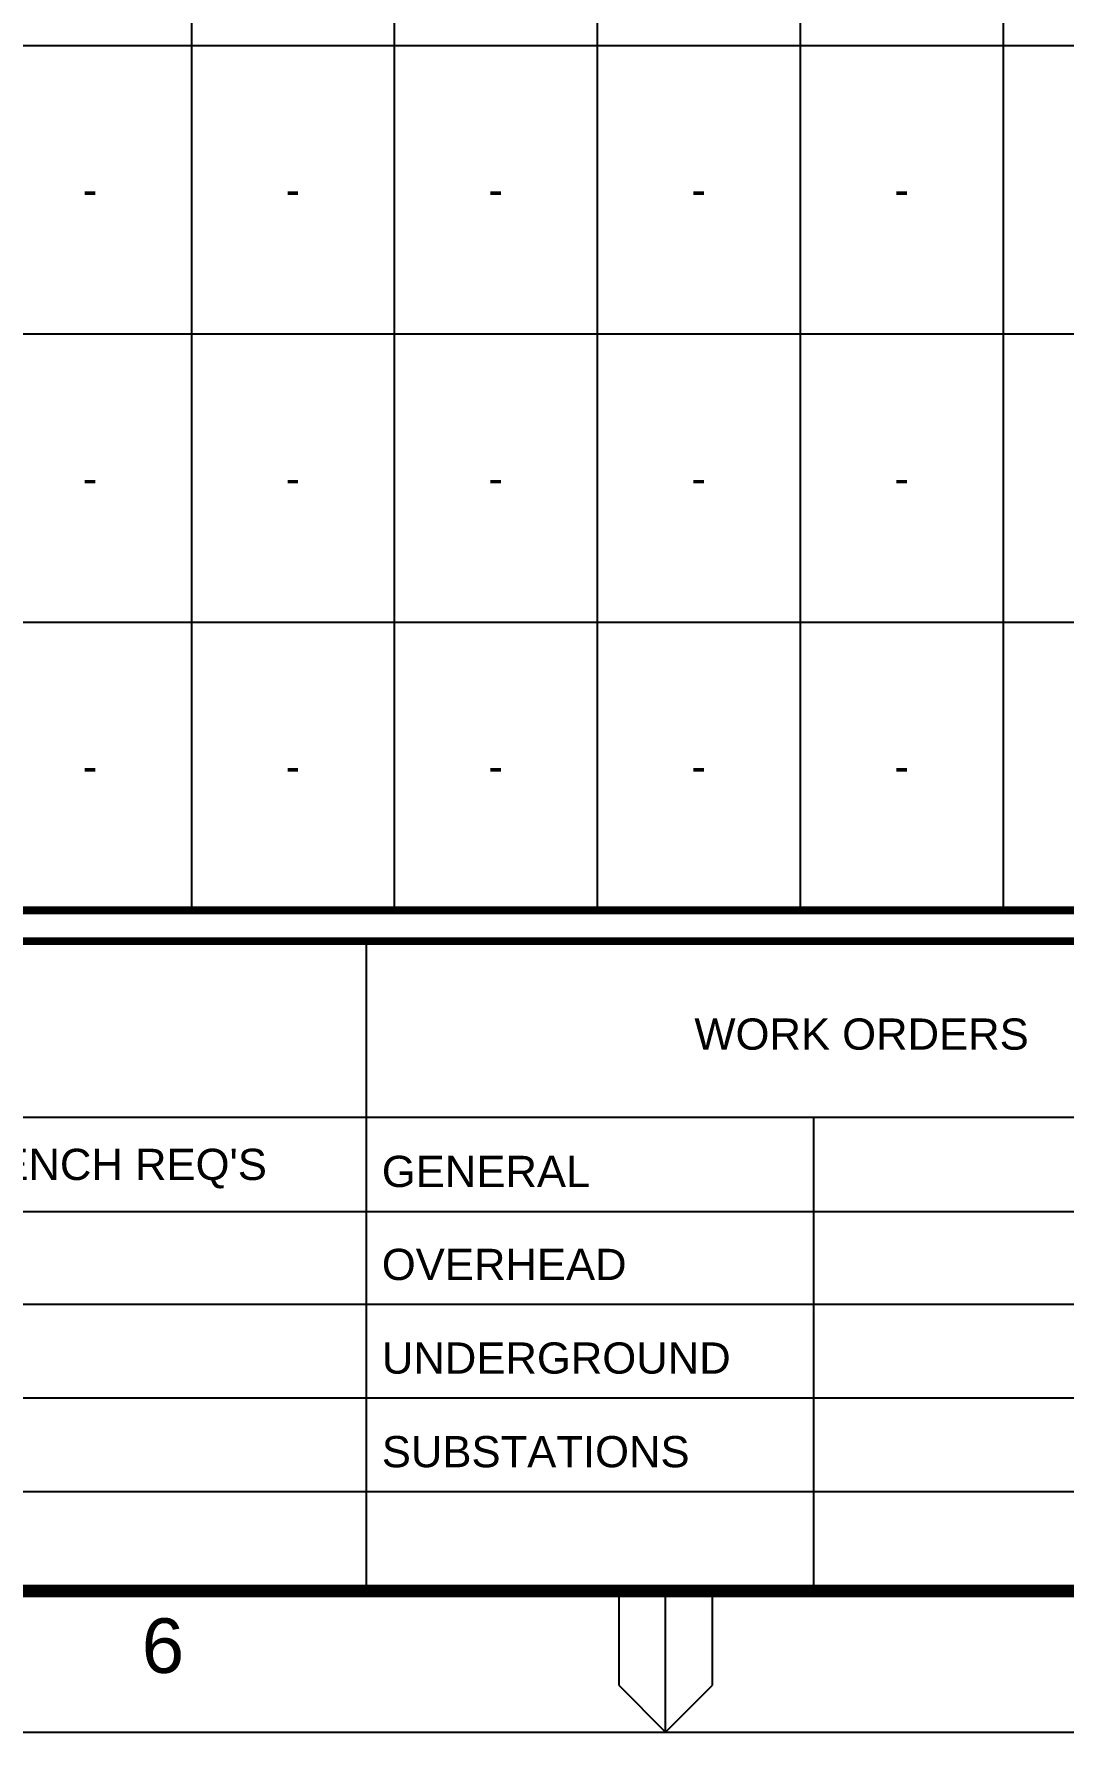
# Paper-space layout 'Retic (4)' of a CAD drawing. Header units: metres. Extents: x -9 to 795, y -5 to 571.
# Drawn here: x 352.8 to 418.8, y -5.4 to 103.4 of the extents above; entities that cross this region are included whole.
import ezdxf
from ezdxf.enums import TextEntityAlignment as Align

# ---------------------------------------------------------------- set-up
doc = ezdxf.new("R2010")
doc.units = ezdxf.units.M
doc.header["$LTSCALE"] = 0.7
doc.layers.get('0').update_dxf_attribs({"color": 6})
doc.layers.add('_User Miscellaneous5', color=7, linetype='Continuous', lineweight=35)
doc.layers.add('Notes', color=7, linetype='Continuous')
doc.layers.add('SupportsUG_SP_EXT', color=7, linetype='Continuous')
doc.layers.get('SupportsUG_SP_EXT').off()
doc.styles.add('ARIAL', font='arial.ttf', dxfattribs={"height": 2})
doc.styles.add('iecISOCP', font='isocp.shx')
doc.styles.get("Standard").update_dxf_attribs({"font": 'arial.ttf'})

# ---------------------------------------------------------------- blocks, each defined once
blk = doc.blocks.new('A1_FRAME_TITLE')
at = {"layer": 'Notes', "color": 7, "linetype": 'Continuous'}
blk.add_line((382.87, 47.62), (382.87, 5.97), dxfattribs=at)
at = {"layer": 'Notes', "color": 7}
for p, q in [((303.56, 36.33), (449, 36.33)), ((411.53, 36.33), (411.53, 5.97)), ((303.54, 30.28), (449, 30.28)), ((449, 24.33), (303.54, 24.33)), ((449, 18.33), (303.54, 18.33)), ((449, 12.33), (303.54, 12.33))]:
    blk.add_line(p, q, dxfattribs=at)
at = {"layer": 'Notes', "linetype": 'Continuous'}
for p, q in [((399.05, 5.97), (399.05, -0.07)), ((402.05, -3.07), (402.05, 5.97)), ((405.05, -0.07), (405.05, 5.97)), ((399.05, -0.07), (402.05, -3.07)), ((402.05, -3.07), (405.05, -0.07))]:
    blk.add_line(p, q, dxfattribs=at)
at = {"layer": 'Notes', "color": 7, "linetype": 'Continuous'}
blk.add_lwpolyline([(-0.04, -3.07), (804.15, -3.07), (804.15, 573.26), (-0.04, 573.26)], close=True, dxfattribs=at)
at = {"layer": 'Notes', "color": 7, "linetype": 'Continuous', "const_width": 0.8}
blk.add_lwpolyline([(9, 5.97), (795.11, 5.97), (795.11, 564.21), (9, 564.21)], close=True, dxfattribs=at)
at = {"layer": 'Notes', "color": 7, "linetype": 'Continuous', "const_width": 0.5, "flags": 128}
blk.add_lwpolyline([(9, 47.62), (795.11, 47.62)], dxfattribs=at)
at = {"layer": 'Notes', "color": 7, "style": 'ARIAL'}
for s, height, p in [('WORK ORDERS', 2, (403.89, 40.66)), ('GENERAL', 2, (383.87, 31.86)), ('OVERHEAD', 2, (383.87, 25.9)), ('UNDERGROUND', 2, (383.87, 19.9)), ('SUBSTATIONS', 2, (383.87, 13.9)), ('6', 3.5, (368.49, 0.72))]:
    blk.add_text(s, height=height, dxfattribs=at).set_placement(p)
at = {"layer": 'Notes', "color": 7}
blk.add_attdef('EPD_REF_NO', text='', height=5, dxfattribs=at).set_placement((760.12, 52.77), align=Align.CENTER)
at = {"layer": 'Notes', "color": 3, "style": 'iecISOCP', "flags": 8}
blk.add_attdef('VERSION_NO', text='', height=2.5, rotation=90, dxfattribs=at).set_placement((272.82, 44.54), align=Align.MIDDLE_CENTER)
at = {"layer": 'Notes', "color": 7, "style": 'ARIAL'}
for tag, p in [('CAP_NO', (483.94, 43.46)), ('IE_NUM', (483.8, 37.81)), ('REF_No_1', (306, 32.31)), ('REF_1', (327.55, 32.31)), ('GEN_WO', (412.46, 31.76)), ('HV_SWITCH', (484.22, 32.16)), ('REF_No_2', (306, 26.31)), ('REF_2', (327.55, 26.31)), ('OH_WO', (412.46, 25.81)), ('UBD_REF', (483.8, 25.83)), ('REF_No_3', (306, 20.31)), ('REF_3', (327.55, 20.31)), ('UG_WO', (412.46, 20.05)), ('GIS_MAP_No', (483.8, 20.04)), ('REF_No_4', (306, 14.31)), ('REF_4', (327.55, 14.31)), ('SUB_WO', (412.46, 13.81)), ('HV_OP_DIAG', (484.08, 14.2)), ('LGA', (483.7, 7.78))]:
    blk.add_attdef(tag, p, '', height=2, dxfattribs=at)
at = {"layer": 'Notes', "color": 7, "style": 'ARIAL', "width": 1.1}
for tag, p in [('T1', (655.13, 39.47)), ('T2', (655.13, 34.35)), ('T3', (655.13, 28.92)), ('T4', (655.13, 23.66)), ('T5', (655.13, 18.23)), ('T6', (655.13, 12.97))]:
    blk.add_attdef(tag, text='', height=3.5, dxfattribs=at).set_placement(p, align=Align.CENTER)
at = {"layer": 'Notes', "color": 7, "style": 'ARIAL'}
for tag, height, p in [('scale', 2, (538.51, 33.27)), ('DRAWN', 2, (538.51, 24.93)), ('REV', 5, (790.81, 17.1)), ('CHD', 2, (538.51, 8.93)), ('DESIGN', 2, (576.37, 9.15))]:
    blk.add_attdef(tag, text='', height=height, dxfattribs=at).set_placement(p, align=Align.CENTER)
blk.add_attdef('NUM', text='', height=7, dxfattribs=at).set_placement((763.12, 20.12), align=Align.MIDDLE_CENTER)
for tag, p in [('NS', (762.87, 8.12)), ('SHTS', (774.68, 8.12))]:
    blk.add_attdef(tag, text='', height=2, dxfattribs=at).set_placement(p, align=Align.MIDDLE)
at = {"layer": 'Notes', "style": 'iecISOCP'}
blk.add_attdef('ExportID', (9.02, 2.35), '', height=2.5, dxfattribs=at)
at = {"layer": 'Notes', "style": 'iecISOCP', "flags": 1}
for tag, p in [('ProjectType', (14.12, -26.84)), ('ProjectNumber', (23.5, -26.86)), ('DrawingNumber', (35.46, -26.85)), ('ProjectDescription', (47.51, -26.87)), ('ExportDate', (60.23, -26.83)), ('ExportUserName', (69.1, -26.84)), ('DesignerCompanyName', (81.43, -26.84)), ('ExportAreaOfInterest', (97.04, -26.86)), ('GIS_SUCCESS', (111.94, -26.82)), ('CAD_SUCCESS', (121.73, -26.83)), ('DEPOTCODE', (132.05, -26.92)), ('ExportCategories', (140.02, -26.84)), ('Comments', (154.33, -26.93)), ('EPD_-_VERSION_1.5', (161.74, -26.93))]:
    blk.add_attdef(tag, p, '', height=1, dxfattribs=at)
blk = doc.blocks.new('*T246')
at = {"layer": '_User Miscellaneous5', "color": 0, "linetype": 'ByBlock', "lineweight": -2, "transparency": 16777216}
for p, q in [((0, 0), (241.19, 0)), ((0, 0), (0, -16.21)), ((241.19, 0), (241.19, -16.21)), ((0, -39.58), (0, -510.81)), ((20, -39.58), (20, -510.81)), ((45.73, -39.58), (45.73, -510.81)), ((60.73, -39.58), (60.73, -510.81)), ((87.19, -39.58), (87.19, -510.81)), ((178.19, -39.58), (178.19, -510.81)), ((208.19, -39.58), (208.19, -510.81)), ((241.19, -39.58), (241.19, -510.81)), ((87.19, -48.57), (178.19, -48.57)), ((100.19, -48.57), (100.19, -510.81)), ((113.19, -48.57), (113.19, -510.81)), ((126.19, -48.57), (126.19, -510.81)), ((139.19, -48.57), (139.19, -510.81)), ((152.19, -48.57), (152.19, -510.81)), ((165.19, -48.57), (165.19, -510.81)), ((0, -56.57), (241.19, -56.57)), ((0, -72.57), (241.19, -72.57)), ((0, -88.57), (241.19, -88.57)), ((0, -104.57), (241.19, -104.57)), ((0, -120.57), (241.19, -120.57)), ((0, -136.57), (241.19, -136.57)), ((0, -152.57), (241.19, -152.57)), ((0, -168.57), (241.19, -168.57)), ((0, -184.57), (241.19, -184.57)), ((0, -200.57), (241.19, -200.57)), ((0, -216.57), (241.19, -216.57)), ((0, -232.57), (241.19, -232.57)), ((0, -248.57), (241.19, -248.57)), ((0, -264.57), (241.19, -264.57)), ((0, -280.57), (241.19, -280.57)), ((0, -296.57), (241.19, -296.57)), ((0, -312.57), (241.19, -312.57)), ((0, -328.57), (241.19, -328.57)), ((0, -344.57), (241.19, -344.57)), ((0, -363.04), (241.19, -363.04)), ((0, -381.51), (241.19, -381.51)), ((0, -399.99), (241.19, -399.99)), ((0, -418.46), (241.19, -418.46)), ((0, -436.93), (241.19, -436.93)), ((0, -455.4), (241.19, -455.4)), ((0, -473.87), (241.19, -473.87)), ((0, -492.34), (241.19, -492.34)), ((0, -510.81), (241.19, -510.81))]:
    blk.add_line(p, q, dxfattribs=at)
at = {"layer": '_User Miscellaneous5', "color": 7, "transparency": 16777216}
for s, insert, char_height, width, attachment_point in [('{\\fArial|b1|i0|c0|p34;URBAN SUBDIVISION RELATED REIMBURSEMENT - DUCT & HV. CABLE SCHEDULE \\PNOTE} - ALL TRENCH SECTIONS ARE TO BE READ & VIEWED FROM NODE TO NODE AS NOMINATED.', (120.6, -8.11), 3, 238.1926, 5), ('{\\fArial|b1|i0|c0|p34;DUCT & CABLE SCHEDULE CODE}', (120.6, -21.38), 2.5, 240.1926, 8), ('{\\fArial|b1|i0|c0|p34;T & R}: - HV LIGHT TRENCHING & REINSTATEMENT                   \\P{\\fArial|b1|i0|c0|p34;LC}: - LAY HV. CABLE - DIRECTLY BURIED IN TRENCH\\P{\\fArial|b1|i0|c0|p34;C}: - CABLE - MATERIALS ', (5, -23.38), 2, 116.1926, 1), ('{\\fArial|b1|i0|c0|p34;LD}: - LAY HV. 125mm DUCTS IN TRENCH  \\P{\\fArial|b1|i0|c0|p34;PC:} - LAY CABLE - PULL CABLE THROUGH DUCTS\\P{\\fArial|b1|i0|c0|p34;D}: - LAY HV. DUCT IN SL/LV TRENCH', (127.69, -23.38), 2, 112, 1), ('{\\fArial|b1|i0|c0|p34;* ALL LENGTHS ENTERED IN METRES (m)}', (120.6, -34.68), 2, 239.1926, 2), ('CAPITAL CONTRIBUTION - HV CABLE & DUCT CONSTRUCTION IN URBAN SUBDIVISIONS (m)', (132.69, -44.08), 2, 88, 5), ('ROUTE\\PLENGTH\\P(m)', (53.23, -48.08), 2, 12, 5), ('OTHER DUCT REIMBURSEMENT\\P(m) x ($)', (193.19, -48.08), 2, 27, 5), ('EXISTING DUCT USAGE\\P(m) x ($)', (224.69, -48.08), 2, 30, 5), ('DUCT\\PCONFIG.', (32.86, -48.08), 2, 22.7288, 5), ('CUSTOMER FUNDED DUCTS', (73.96, -48.08), 2, 23.4638, 5), ('NODES', (10, -48.08), 2, 17, 5), ('T & R', (93.69, -52.57), 2, 10, 5), ('LD', (106.69, -52.57), 2, 10, 5), ('LC', (119.69, -52.57), 2, 10, 5), ('PC', (132.69, -52.57), 2, 10, 5), ('C (AL)', (145.69, -52.57), 2, 10, 5), ('C (CU)', (158.69, -52.57), 2, 10, 5), ('D', (171.69, -52.57), 2, 10, 5), ('NIL.\\PDEV. INSTALLED &\\PFUNDED UNDER\\PCIVIL WORKS.', (224.69, -64.57), 2, 27, 5), ('26m EXIST.', (53.23, -64.57), 2, 9, 5), ('Z - C2', (10, -64.57), 2, 14, 5), ('26m', (132.69, -64.57), 2, 10, 5), ('26m', (145.69, -64.57), 2, 10, 5), ('-', (73.96, -64.57), 2, 20.4638, 5), ('-', (93.69, -64.57), 2, 10, 5), ('-', (106.69, -64.57), 2, 10, 5), ('-', (119.69, -64.57), 2, 10, 5), ('-', (158.69, -64.57), 2, 10, 5), ('-', (171.69, -64.57), 2, 10, 5), ('-', (193.19, -64.57), 2, 27, 5), ('EXISTING', (32.86, -71.07), 2, 19.7288, 8), ('1 x 50mm\\P1 x 125mm', (73.96, -80.57), 2, 20.4638, 5), ('A1 - A2', (10, -80.57), 2, 14, 5), ('56m', (53.23, -80.57), 2, 9, 5), ('56m', (119.69, -80.57), 2, 10, 5), ('56m', (145.69, -80.57), 2, 10, 5), ('56m', (171.69, -80.57), 2, 10, 5), ('-', (93.69, -80.57), 2, 10, 5), ('-', (106.69, -80.57), 2, 10, 5), ('-', (132.69, -80.57), 2, 10, 5), ('-', (158.69, -80.57), 2, 10, 5), ('-', (193.19, -80.57), 2, 27, 5), ('-', (224.69, -80.57), 2, 30, 5), ('NEW', (32.86, -87.07), 2, 19.7288, 8), ('NIL.\\PDEV. INSTALLED &\\PFUNDED UNDER\\PCIVIL WORKS.', (224.69, -96.57), 2, 27, 5), ('A2 - C7', (10, -96.57), 2, 14, 5), ('-', (53.23, -96.57), 2, 9, 5), ('-', (73.96, -96.57), 2, 20.4638, 5), ('-', (93.69, -96.57), 2, 10, 5), ('-', (106.69, -96.57), 2, 10, 5), ('-', (119.69, -96.57), 2, 10, 5), ('-', (132.69, -96.57), 2, 10, 5), ('-', (145.69, -96.57), 2, 10, 5), ('-', (158.69, -96.57), 2, 10, 5), ('-', (171.69, -96.57), 2, 10, 5), ('-', (193.19, -96.57), 2, 27, 5), ('EXISTING', (32.86, -103.07), 2, 19.7288, 8), ('NIL.\\PDEV. INSTALLED &\\PFUNDED UNDER\\PCIVIL WORKS.', (224.69, -112.57), 2, 27, 5), ('C7 - B7', (10, -112.57), 2, 14, 5), ('-', (53.23, -112.57), 2, 9, 5), ('-', (73.96, -112.57), 2, 20.4638, 5), ('-', (93.69, -112.57), 2, 10, 5), ('-', (106.69, -112.57), 2, 10, 5), ('-', (119.69, -112.57), 2, 10, 5), ('-', (132.69, -112.57), 2, 10, 5), ('-', (145.69, -112.57), 2, 10, 5), ('-', (158.69, -112.57), 2, 10, 5), ('-', (171.69, -112.57), 2, 10, 5), ('-', (193.19, -112.57), 2, 27, 5), ('EXISTING', (32.86, -119.07), 2, 19.7288, 8), ('A2 - A3', (10, -128.57), 2, 14, 5), ('26m', (53.23, -128.57), 2, 9, 5), ('1 x 125mm', (73.96, -128.57), 2, 20.4638, 5), ('26m', (119.69, -128.57), 2, 10, 5), ('26m', (145.69, -128.57), 2, 10, 5), ('26m', (171.69, -128.57), 2, 10, 5), ('-', (93.69, -128.57), 2, 10, 5), ('-', (106.69, -128.57), 2, 10, 5), ('-', (132.69, -128.57), 2, 10, 5), ('-', (158.69, -128.57), 2, 10, 5), ('-', (193.19, -128.57), 2, 27, 5), ('-', (224.69, -128.57), 2, 30, 5), ('NEW', (32.86, -135.07), 2, 19.7288, 8), ('1 x 50mm\\P1 x 125mm', (73.96, -144.57), 2, 20.4638, 5), ('A3 - A4', (10, -144.57), 2, 14, 5), ('24m', (53.23, -144.57), 2, 9, 5), ('24m', (119.69, -144.57), 2, 10, 5), ('24m', (145.69, -144.57), 2, 10, 5), ('24m', (171.69, -144.57), 2, 10, 5), ('-', (93.69, -144.57), 2, 10, 5), ('-', (106.69, -144.57), 2, 10, 5), ('-', (132.69, -144.57), 2, 10, 5), ('-', (158.69, -144.57), 2, 10, 5), ('-', (193.19, -144.57), 2, 27, 5), ('-', (224.69, -144.57), 2, 30, 5), ('NEW', (32.86, -151.07), 2, 19.7288, 8), ('NIL.\\PDEV. INSTALLED &\\PFUNDED UNDER\\PCIVIL WORKS.', (224.69, -160.57), 2, 27, 5), ('21m EXIST.', (53.23, -160.57), 2, 9, 5), ('A4 - F4', (10, -160.57), 2, 14, 5), ('21m', (132.69, -160.57), 2, 10, 5), ('21m', (145.69, -160.57), 2, 10, 5), ('-', (73.96, -160.57), 2, 20.4638, 5), ('-', (93.69, -160.57), 2, 10, 5), ('-', (106.69, -160.57), 2, 10, 5), ('-', (119.69, -160.57), 2, 10, 5), ('-', (158.69, -160.57), 2, 10, 5), ('-', (171.69, -160.57), 2, 10, 5), ('-', (193.19, -160.57), 2, 27, 5), ('EXISTING', (32.86, -167.07), 2, 19.7288, 8), ('A4 - A5', (10, -176.57), 2, 14, 5), ('31m', (53.23, -176.57), 2, 9, 5), ('1 x 125mm', (73.96, -176.57), 2, 20.4638, 5), ('62m', (119.69, -176.57), 2, 10, 5), ('62m', (145.69, -176.57), 2, 10, 5), ('31m', (171.69, -176.57), 2, 10, 5), ('-', (93.69, -176.57), 2, 10, 5), ('-', (106.69, -176.57), 2, 10, 5), ('-', (132.69, -176.57), 2, 10, 5), ('-', (158.69, -176.57), 2, 10, 5), ('-', (193.19, -176.57), 2, 27, 5), ('-', (224.69, -176.57), 2, 30, 5), ('NEW', (32.86, -183.07), 2, 19.7288, 8), ('1 x 50mm\\P2 x 125mm', (73.96, -192.57), 2, 20.4638, 5), ('A5 - A6', (10, -192.57), 2, 14, 5), ('26m', (53.23, -192.57), 2, 9, 5), ('52m', (171.69, -192.57), 2, 10, 5), ('-', (93.69, -192.57), 2, 10, 5), ('-', (106.69, -192.57), 2, 10, 5), ('-', (119.69, -192.57), 2, 10, 5), ('-', (132.69, -192.57), 2, 10, 5), ('-', (145.69, -192.57), 2, 10, 5), ('-', (158.69, -192.57), 2, 10, 5), ('-', (193.19, -192.57), 2, 27, 5), ('-', (224.69, -192.57), 2, 30, 5), ('NEW', (32.86, -199.07), 2, 19.7288, 8), ('NIL.\\PDEV. INSTALLED &\\PFUNDED UNDER\\PCIVIL WORKS.', (224.69, -208.57), 2, 27, 5), ('A6 - A7', (10, -208.57), 2, 14, 5), ('-', (53.23, -208.57), 2, 9, 5), ('-', (73.96, -208.57), 2, 20.4638, 5), ('-', (93.69, -208.57), 2, 10, 5), ('-', (106.69, -208.57), 2, 10, 5), ('-', (119.69, -208.57), 2, 10, 5), ('-', (132.69, -208.57), 2, 10, 5), ('-', (145.69, -208.57), 2, 10, 5), ('-', (158.69, -208.57), 2, 10, 5), ('-', (171.69, -208.57), 2, 10, 5), ('-', (193.19, -208.57), 2, 27, 5), ('EXISTING', (32.86, -215.07), 2, 19.7288, 8), ('A9 - B1', (10, -224.57), 2, 14, 5), ('27m', (53.23, -224.57), 2, 9, 5), ('1 x 125mm', (73.96, -224.57), 2, 20.4638, 5), ('-', (93.69, -224.57), 2, 10, 5), ('-', (106.69, -224.57), 2, 10, 5), ('-', (119.69, -224.57), 2, 10, 5), ('-', (132.69, -224.57), 2, 10, 5), ('-', (145.69, -224.57), 2, 10, 5), ('-', (158.69, -224.57), 2, 10, 5), ('-', (171.69, -224.57), 2, 10, 5), ('-', (193.19, -224.57), 2, 27, 5), ('-', (224.69, -224.57), 2, 30, 5), ('NEW', (32.86, -231.07), 2, 19.7288, 8), ('1 x 50mm\\P1 x 125mm', (73.96, -240.57), 2, 20.4638, 5), ('B1 - B2', (10, -240.57), 2, 14, 5), ('27m', (53.23, -240.57), 2, 9, 5), ('-', (93.69, -240.57), 2, 10, 5), ('-', (106.69, -240.57), 2, 10, 5), ('-', (119.69, -240.57), 2, 10, 5), ('-', (132.69, -240.57), 2, 10, 5), ('-', (145.69, -240.57), 2, 10, 5), ('-', (158.69, -240.57), 2, 10, 5), ('-', (171.69, -240.57), 2, 10, 5), ('-', (193.19, -240.57), 2, 27, 5), ('-', (224.69, -240.57), 2, 30, 5), ('NEW', (32.86, -247.07), 2, 19.7288, 8), ('B2 - B3', (10, -256.57), 2, 14, 5), ('60m', (53.23, -256.57), 2, 9, 5), ('1 x 125mm', (73.96, -256.57), 2, 20.4638, 5), ('-', (93.69, -256.57), 2, 10, 5), ('-', (106.69, -256.57), 2, 10, 5), ('-', (119.69, -256.57), 2, 10, 5), ('-', (132.69, -256.57), 2, 10, 5), ('-', (145.69, -256.57), 2, 10, 5), ('-', (158.69, -256.57), 2, 10, 5), ('-', (171.69, -256.57), 2, 10, 5), ('-', (193.19, -256.57), 2, 27, 5), ('-', (224.69, -256.57), 2, 30, 5), ('NEW', (32.86, -263.07), 2, 19.7288, 8), ('1 x 50mm\\P1 x 125mm', (73.96, -272.57), 2, 20.4638, 5), ('B3 -B4', (10, -272.57), 2, 14, 5), ('17m', (53.23, -272.57), 2, 9, 5), ('-', (93.69, -272.57), 2, 10, 5), ('-', (106.69, -272.57), 2, 10, 5), ('-', (119.69, -272.57), 2, 10, 5), ('-', (132.69, -272.57), 2, 10, 5), ('-', (145.69, -272.57), 2, 10, 5), ('-', (158.69, -272.57), 2, 10, 5), ('-', (171.69, -272.57), 2, 10, 5), ('-', (193.19, -272.57), 2, 27, 5), ('-', (224.69, -272.57), 2, 30, 5), ('NEW', (32.86, -279.07), 2, 19.7288, 8), ('B4 - B6', (10, -288.57), 2, 14, 5), ('180m', (53.23, -288.57), 2, 9, 5), ('1 x 125mm', (73.96, -288.57), 2, 20.4638, 5), ('-', (93.69, -288.57), 2, 10, 5), ('-', (106.69, -288.57), 2, 10, 5), ('-', (119.69, -288.57), 2, 10, 5), ('-', (132.69, -288.57), 2, 10, 5), ('-', (145.69, -288.57), 2, 10, 5), ('-', (158.69, -288.57), 2, 10, 5), ('-', (171.69, -288.57), 2, 10, 5), ('-', (193.19, -288.57), 2, 27, 5), ('-', (224.69, -288.57), 2, 30, 5), ('NEW', (32.86, -295.07), 2, 19.7288, 8), ('B7 - B8', (10, -304.57), 2, 14, 5), ('74m', (53.23, -304.57), 2, 9, 5), ('1 x 125mm', (73.96, -304.57), 2, 20.4638, 5), ('-', (93.69, -304.57), 2, 10, 5), ('-', (106.69, -304.57), 2, 10, 5), ('-', (119.69, -304.57), 2, 10, 5), ('-', (132.69, -304.57), 2, 10, 5), ('-', (145.69, -304.57), 2, 10, 5), ('-', (158.69, -304.57), 2, 10, 5), ('-', (171.69, -304.57), 2, 10, 5), ('-', (193.19, -304.57), 2, 27, 5), ('-', (224.69, -304.57), 2, 30, 5), ('NEW', (32.86, -311.07), 2, 19.7288, 8), ('B9 - C1', (10, -320.57), 2, 14, 5), ('27m', (53.23, -320.57), 2, 9, 5), ('1 x 50mm', (73.96, -320.57), 2, 20.4638, 5), ('-', (93.69, -320.57), 2, 10, 5), ('-', (106.69, -320.57), 2, 10, 5), ('-', (119.69, -320.57), 2, 10, 5), ('-', (132.69, -320.57), 2, 10, 5), ('-', (145.69, -320.57), 2, 10, 5), ('-', (158.69, -320.57), 2, 10, 5), ('-', (171.69, -320.57), 2, 10, 5), ('-', (193.19, -320.57), 2, 27, 5), ('-', (224.69, -320.57), 2, 30, 5), ('NEW', (32.86, -327.07), 2, 19.7288, 8), ('1 x 50mm\\P1 x 125mm', (73.96, -336.57), 2, 20.4638, 5), ('C1 - C2', (10, -336.57), 2, 14, 5), ('33m', (53.23, -336.57), 2, 9, 5), ('-', (93.69, -336.57), 2, 10, 5), ('-', (106.69, -336.57), 2, 10, 5), ('-', (119.69, -336.57), 2, 10, 5), ('-', (132.69, -336.57), 2, 10, 5), ('-', (145.69, -336.57), 2, 10, 5), ('-', (158.69, -336.57), 2, 10, 5), ('-', (171.69, -336.57), 2, 10, 5), ('-', (193.19, -336.57), 2, 27, 5), ('-', (224.69, -336.57), 2, 30, 5), ('NEW', (32.86, -343.07), 2, 19.7288, 8), ('1 x 50mm\\P1 x 125mm', (73.96, -353.81), 2, 20.4638, 5), ('C2 - C3', (10, -353.81), 2, 14, 5), ('26m', (53.23, -353.81), 2, 9, 5), ('26m', (119.69, -353.81), 2, 10, 5), ('26m', (145.69, -353.81), 2, 10, 5), ('26m', (171.69, -353.81), 2, 10, 5), ('-', (93.69, -353.81), 2, 10, 5), ('-', (106.69, -353.81), 2, 10, 5), ('-', (132.69, -353.81), 2, 10, 5), ('-', (158.69, -353.81), 2, 10, 5), ('-', (193.19, -353.81), 2, 27, 5), ('-', (224.69, -353.81), 2, 30, 5), ('NEW', (32.86, -361.54), 2, 19.7288, 8), ('C3 - C4', (10, -372.28), 2, 14, 5), ('26m', (53.23, -372.28), 2, 9, 5), ('1 x 125mm', (73.96, -372.28), 2, 20.4638, 5), ('26m', (119.69, -372.28), 2, 10, 5), ('26m', (145.69, -372.28), 2, 10, 5), ('26m', (171.69, -372.28), 2, 10, 5), ('-', (93.69, -372.28), 2, 10, 5), ('-', (106.69, -372.28), 2, 10, 5), ('-', (132.69, -372.28), 2, 10, 5), ('-', (158.69, -372.28), 2, 10, 5), ('-', (193.19, -372.28), 2, 27, 5), ('-', (224.69, -372.28), 2, 30, 5), ('NEW', (32.86, -380.01), 2, 19.7288, 8), ('NIL.\\PDEV. INSTALLED &\\PFUNDED UNDER\\PCIVIL WORKS.', (224.69, -390.75), 2, 27, 5), ('26m EXIST.', (53.23, -390.75), 2, 9, 5), ('C4 - E1', (10, -390.75), 2, 14, 5), ('26m', (132.69, -390.75), 2, 10, 5), ('26m', (145.69, -390.75), 2, 10, 5), ('-', (73.96, -390.75), 2, 20.4638, 5), ('-', (93.69, -390.75), 2, 10, 5), ('-', (106.69, -390.75), 2, 10, 5), ('-', (119.69, -390.75), 2, 10, 5), ('-', (158.69, -390.75), 2, 10, 5), ('-', (171.69, -390.75), 2, 10, 5), ('-', (193.19, -390.75), 2, 27, 5), ('EXISTING', (32.86, -398.49), 2, 19.7288, 8), ('C4 - C5', (10, -409.22), 2, 14, 5), ('20m', (53.23, -409.22), 2, 9, 5), ('1 x 125mm', (73.96, -409.22), 2, 20.4638, 5), ('-', (93.69, -409.22), 2, 10, 5), ('-', (106.69, -409.22), 2, 10, 5), ('-', (119.69, -409.22), 2, 10, 5), ('-', (132.69, -409.22), 2, 10, 5), ('-', (145.69, -409.22), 2, 10, 5), ('-', (158.69, -409.22), 2, 10, 5), ('-', (171.69, -409.22), 2, 10, 5), ('-', (193.19, -409.22), 2, 27, 5), ('-', (224.69, -409.22), 2, 30, 5), ('NEW', (32.86, -416.96), 2, 19.7288, 8), ('C5 - C6', (10, -427.69), 2, 14, 5), ('152m', (53.23, -427.69), 2, 9, 5), ('1 x 125mm', (73.96, -427.69), 2, 20.4638, 5), ('-', (93.69, -427.69), 2, 10, 5), ('-', (106.69, -427.69), 2, 10, 5), ('-', (119.69, -427.69), 2, 10, 5), ('-', (132.69, -427.69), 2, 10, 5), ('-', (145.69, -427.69), 2, 10, 5), ('-', (158.69, -427.69), 2, 10, 5), ('-', (171.69, -427.69), 2, 10, 5), ('-', (193.19, -427.69), 2, 27, 5), ('-', (224.69, -427.69), 2, 30, 5), ('NEW', (32.86, -435.43), 2, 19.7288, 8), ('1 x 50mm\\P1 x 125mm', (73.96, -446.16), 2, 20.4638, 5), ('C7 - C8', (10, -446.16), 2, 14, 5), ('14m', (53.23, -446.16), 2, 9, 5), ('-', (93.69, -446.16), 2, 10, 5), ('-', (106.69, -446.16), 2, 10, 5), ('-', (119.69, -446.16), 2, 10, 5), ('-', (132.69, -446.16), 2, 10, 5), ('-', (145.69, -446.16), 2, 10, 5), ('-', (158.69, -446.16), 2, 10, 5), ('-', (171.69, -446.16), 2, 10, 5), ('-', (193.19, -446.16), 2, 27, 5), ('-', (224.69, -446.16), 2, 30, 5), ('NEW', (32.86, -453.9), 2, 19.7288, 8), ('C8 - C9', (10, -464.63), 2, 14, 5), ('36m', (53.23, -464.63), 2, 9, 5), ('1 x 125mm', (73.96, -464.63), 2, 20.4638, 5), ('-', (93.69, -464.63), 2, 10, 5), ('-', (106.69, -464.63), 2, 10, 5), ('-', (119.69, -464.63), 2, 10, 5), ('-', (132.69, -464.63), 2, 10, 5), ('-', (145.69, -464.63), 2, 10, 5), ('-', (158.69, -464.63), 2, 10, 5), ('-', (171.69, -464.63), 2, 10, 5), ('-', (193.19, -464.63), 2, 27, 5), ('-', (224.69, -464.63), 2, 30, 5), ('NEW', (32.86, -472.37), 2, 19.7288, 8), ('1 x 50mm\\P1 x 125mm', (73.96, -483.11), 2, 20.4638, 5), ('C9 - D1', (10, -483.11), 2, 14, 5), ('15m', (53.23, -483.11), 2, 9, 5), ('-', (93.69, -483.11), 2, 10, 5), ('-', (106.69, -483.11), 2, 10, 5), ('-', (119.69, -483.11), 2, 10, 5), ('-', (132.69, -483.11), 2, 10, 5), ('-', (145.69, -483.11), 2, 10, 5), ('-', (158.69, -483.11), 2, 10, 5), ('-', (171.69, -483.11), 2, 10, 5), ('-', (193.19, -483.11), 2, 27, 5), ('-', (224.69, -483.11), 2, 30, 5), ('NEW', (32.86, -490.84), 2, 19.7288, 8), ('D1 - D2', (10, -501.58), 2, 14, 5), ('30m', (53.23, -501.58), 2, 9, 5), ('1 x 125mm', (73.96, -501.58), 2, 20.4638, 5), ('-', (93.69, -501.58), 2, 10, 5), ('-', (106.69, -501.58), 2, 10, 5), ('-', (119.69, -501.58), 2, 10, 5), ('-', (132.69, -501.58), 2, 10, 5), ('-', (145.69, -501.58), 2, 10, 5), ('-', (158.69, -501.58), 2, 10, 5), ('-', (171.69, -501.58), 2, 10, 5), ('-', (193.19, -501.58), 2, 27, 5), ('-', (224.69, -501.58), 2, 30, 5), ('NEW', (32.86, -509.31), 2, 19.7288, 8)]:
    blk.add_mtext(s, dxfattribs=dict(at, insert=insert, char_height=char_height, width=width, attachment_point=attachment_point))

psp = doc.layouts.new('Retic (4)')

# ---------------------------------------------------------------- linework, layer by layer
at = {"layer": '_User Miscellaneous5', "const_width": 0.5}
psp.add_lwpolyline([(262.74, 558.08), (503.94, 558.08), (503.94, 47.27), (262.74, 47.27)], close=True, dxfattribs=at)

# ---------------------------------------------------------------- block references
psp.add_blockref('*T246', (262.74, 558.08))
at = {"layer": 'SupportsUG_SP_EXT'}
ref = psp.add_blockref('A1_FRAME_TITLE', (-8.74, -2.32), dxfattribs=at)
ref.add_attrib('REF_1', "DUCT, EASEMENT & TRENCH REQ'S", (318.81, 29.99), dxfattribs={"layer": 'Notes', "color": 7, "height": 2, "style": 'ARIAL'})

doc.saveas('drawing.dxf')
